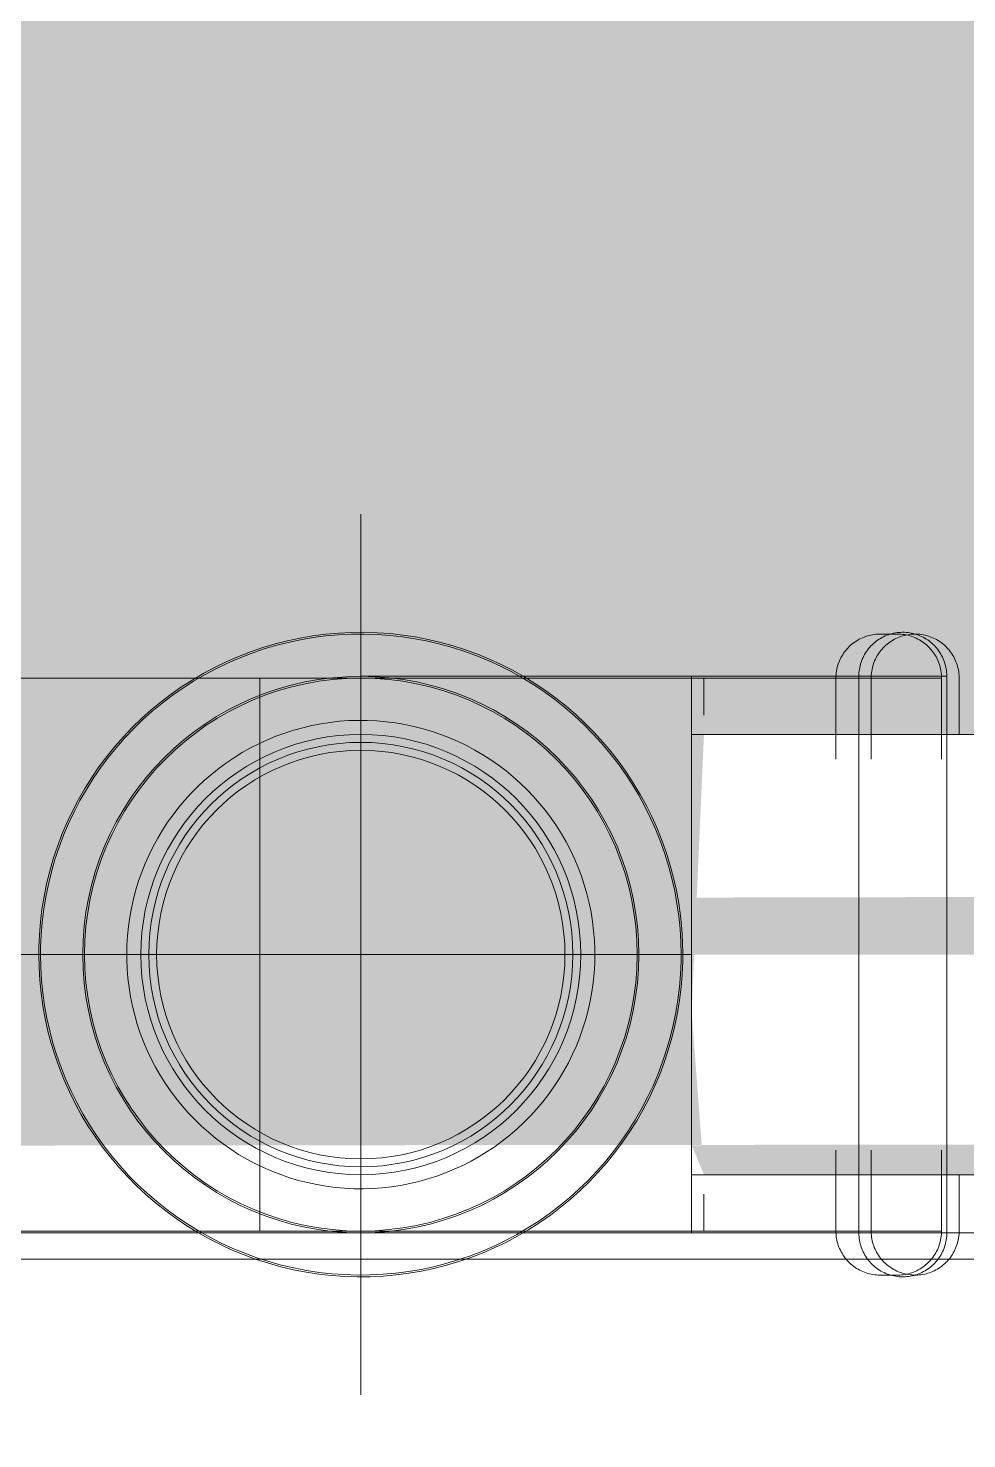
# Model space of a CAD drawing. Header units: metres. Extents: x 147 to 427, y -16 to 162.
# Drawn here: x 323.0556 to 323.1089, y 100.714 to 100.7941 of the extents above; entities that cross this region are included whole.
import ezdxf

# ---------------------------------------------------------------- set-up
doc = ezdxf.new("R2010")
doc.units = ezdxf.units.M
doc.layers.add('1053_ARQ_BASE_MATADOURO_dwg', color=7, linetype='Continuous', lineweight=5, true_color=0x767676)
for name, color, linetype, lineweight in [('A-VISTA01', 7, 'Continuous', 20), ('A-WALL', 7, 'Continuous', 9), ('A_lay', 7, 'Continuous', 5), ('P-PIPE', 7, 'Continuous', 5), ('P-PIPE-CNTR', 7, 'Continuous', 5)]:
    doc.layers.add(name, color=color, linetype=linetype, lineweight=lineweight)

# ---------------------------------------------------------------- blocks, each defined once
blk = doc.blocks.new('AÇO_Cotovelo 90 45 - AÇO_Cotovelo 90 45-V185-TÉRREO 1_20 - Dependente 1')
at = {"layer": 'P-PIPE'}
for p, q in [((154.715823, 100.757284), (154.701323, 100.757284)), ((154.701323, 100.757284), (154.701323, 100.741484)), ((154.701323, 100.741484), (154.701323, 100.757284)), ((154.715823, 100.741484), (154.715823, 100.757284)), ((154.701323, 100.741484), (154.701323, 100.725684)), ((154.701323, 100.725684), (154.701323, 100.741484)), ((154.715823, 100.725684), (154.715823, 100.741484)), ((154.701323, 100.725684), (154.715823, 100.725684))]:
    blk.add_line(p, q, dxfattribs=at)
at = {"layer": 'P-PIPE', "flags": 128}
for points in [[(154.700823, 100.741484), (154.700808, 100.742216), (154.700765, 100.742947), (154.700691, 100.743675), (154.700589, 100.7444), (154.700458, 100.74512), (154.700299, 100.745834), (154.70011, 100.746542), (154.699894, 100.747241), (154.69965, 100.747931), (154.699378, 100.748611), (154.69908, 100.749279), (154.698755, 100.749935), (154.698404, 100.750577), (154.698028, 100.751205), (154.697627, 100.751817), (154.697201, 100.752413), (154.696753, 100.752991), (154.696281, 100.753551), (154.695788, 100.754092), (154.695273, 100.754612), (154.694738, 100.755111), (154.694183, 100.755589), (154.69361, 100.756044), (154.693018, 100.756476), (154.692411, 100.756883), (154.691787, 100.757266), (154.691148, 100.757624), (154.690496, 100.757956), (154.689831, 100.758262), (154.689154, 100.758541), (154.688467, 100.758792), (154.68777, 100.759016), (154.687065, 100.759212), (154.686352, 100.759379), (154.685633, 100.759518), (154.68491, 100.759628), (154.684182, 100.759709), (154.683452, 100.759761), (154.682721, 100.759783), (154.681989, 100.759777), (154.681258, 100.759741), (154.680529, 100.759675), (154.679803, 100.759581), (154.679081, 100.759458), (154.678365, 100.759306), (154.677656, 100.759125), (154.676954, 100.758916), (154.676262, 100.75868), (154.675579, 100.758416), (154.674908, 100.758124), (154.674248, 100.757807), (154.673602, 100.757463), (154.67297, 100.757093), (154.672354, 100.756699), (154.671753, 100.75628), (154.67117, 100.755837), (154.670606, 100.755372), (154.67006, 100.754884), (154.669534, 100.754375), (154.669029, 100.753845), (154.668545, 100.753296), (154.668084, 100.752727), (154.667646, 100.752141), (154.667232, 100.751538), (154.666842, 100.750918), (154.666477, 100.750283), (154.666138, 100.749635), (154.665825, 100.748973), (154.665539, 100.748299), (154.66528, 100.747615), (154.665049, 100.74692), (154.664846, 100.746217), (154.66467, 100.745506), (154.664524, 100.744789), (154.664406, 100.744067), (154.664317, 100.74334), (154.664258, 100.742611), (154.664227, 100.741879), (154.664223, 100.741484)], [(154.710823, 100.757284), (154.710825, 100.757384), (154.710831, 100.757484), (154.710841, 100.757584), (154.710855, 100.757683), (154.710873, 100.757781), (154.710895, 100.757879), (154.71092, 100.757975), (154.71095, 100.758071), (154.710983, 100.758165), (154.71102, 100.758258), (154.711061, 100.758349), (154.711106, 100.758439), (154.711153, 100.758527), (154.711205, 100.758612), (154.71126, 100.758696), (154.711318, 100.758777), (154.711379, 100.758856), (154.711444, 100.758933), (154.711511, 100.759007), (154.711581, 100.759078), (154.711654, 100.759146), (154.71173, 100.759211), (154.711808, 100.759273), (154.711889, 100.759332), (154.711972, 100.759388), (154.712057, 100.75944), (154.712145, 100.759489), (154.712234, 100.759535), (154.712325, 100.759576), (154.712417, 100.759614), (154.712511, 100.759649), (154.712606, 100.759679), (154.712703, 100.759706), (154.7128, 100.759729), (154.712898, 100.759748), (154.712997, 100.759763), (154.713096, 100.759774), (154.713196, 100.759781), (154.713296, 100.759784), (154.713323, 100.759784)], [(154.713323, 100.759784), (154.713423, 100.759782), (154.713523, 100.759776), (154.713622, 100.759766), (154.713721, 100.759752), (154.71382, 100.759734), (154.713917, 100.759713), (154.714014, 100.759687), (154.714109, 100.759657), (154.714204, 100.759624), (154.714297, 100.759587), (154.714388, 100.759546), (154.714477, 100.759502), (154.714565, 100.759454), (154.714651, 100.759402), (154.714735, 100.759348), (154.714816, 100.75929), (154.714895, 100.759228), (154.714971, 100.759164), (154.715045, 100.759096), (154.715116, 100.759026), (154.715185, 100.758953), (154.71525, 100.758877), (154.715312, 100.758799), (154.715371, 100.758718), (154.715427, 100.758635), (154.715479, 100.75855), (154.715528, 100.758463), (154.715573, 100.758374), (154.715615, 100.758283), (154.715653, 100.75819), (154.715687, 100.758096), (154.715718, 100.758001), (154.715745, 100.757905), (154.715768, 100.757807), (154.715787, 100.757709), (154.715802, 100.75761), (154.715813, 100.757511), (154.71582, 100.757411), (154.715823, 100.757311), (154.715823, 100.757284)], [(154.701323, 100.757284), (154.700571, 100.757284), (154.699821, 100.757284), (154.699072, 100.757284), (154.698328, 100.757284), (154.697588, 100.757284), (154.696854, 100.757284), (154.696128, 100.757284), (154.695409, 100.757284), (154.6947, 100.757284), (154.694002, 100.757284), (154.693315, 100.757284), (154.692642, 100.757284), (154.691982, 100.757284), (154.691337, 100.757284), (154.690708, 100.757284), (154.690096, 100.757284), (154.689502, 100.757284), (154.688927, 100.757284), (154.688371, 100.757284), (154.687837, 100.757284), (154.687324, 100.757284), (154.686833, 100.757284), (154.686366, 100.757284), (154.685922, 100.757284), (154.685503, 100.757284), (154.68511, 100.757284), (154.684742, 100.757284), (154.684401, 100.757284), (154.684087, 100.757284), (154.683801, 100.757284), (154.683542, 100.757284), (154.683312, 100.757284), (154.683111, 100.757284), (154.682939, 100.757284), (154.682797, 100.757284), (154.682684, 100.757284), (154.6826, 100.757284), (154.682547, 100.757284)], [(154.710823, 100.757272), (154.710823, 100.757234), (154.710823, 100.757171), (154.710823, 100.757083), (154.710823, 100.756969), (154.710823, 100.756831), (154.710823, 100.756669), (154.710823, 100.756482), (154.710823, 100.756271), (154.710823, 100.756037), (154.710823, 100.755779), (154.710823, 100.755499), (154.710823, 100.755196), (154.710823, 100.754871), (154.710823, 100.754525), (154.710823, 100.754157), (154.710823, 100.75377), (154.710823, 100.753363), (154.710823, 100.752937), (154.710823, 100.752492), (154.710823, 100.75203), (154.710823, 100.751551), (154.710823, 100.751056), (154.710823, 100.750546), (154.710823, 100.750021), (154.710823, 100.749483), (154.710823, 100.748931), (154.710823, 100.748368), (154.710823, 100.747794), (154.710823, 100.74721), (154.710823, 100.746616), (154.710823, 100.746014), (154.710823, 100.745406), (154.710823, 100.74479), (154.710823, 100.74417), (154.710823, 100.743545), (154.710823, 100.742917), (154.710823, 100.742287), (154.710823, 100.741655), (154.710823, 100.741484)], [(154.710823, 100.753662), (154.710823, 100.754055), (154.710823, 100.754428), (154.710823, 100.75478), (154.710823, 100.75511), (154.710823, 100.755419), (154.710823, 100.755706), (154.710823, 100.75597), (154.710823, 100.756211), (154.710823, 100.756428), (154.710823, 100.756621), (154.710823, 100.75679), (154.710823, 100.756935), (154.710823, 100.757054), (154.710823, 100.757149), (154.710823, 100.757219), (154.710823, 100.757264)], [(154.715823, 100.757272), (154.715823, 100.757234), (154.715823, 100.757171), (154.715823, 100.757083), (154.715823, 100.756969), (154.715823, 100.756831), (154.715823, 100.756669), (154.715823, 100.756482), (154.715823, 100.756271), (154.715823, 100.756037), (154.715823, 100.755779), (154.715823, 100.755499), (154.715823, 100.755196), (154.715823, 100.754871), (154.715823, 100.754525), (154.715823, 100.754157), (154.715823, 100.75377)], [(154.715823, 100.741484), (154.715823, 100.742116), (154.715823, 100.742747), (154.715823, 100.743376), (154.715823, 100.744002), (154.715823, 100.744623), (154.715823, 100.74524), (154.715823, 100.745851), (154.715823, 100.746454), (154.715823, 100.74705), (154.715823, 100.747637), (154.715823, 100.748214), (154.715823, 100.74878), (154.715823, 100.749335), (154.715823, 100.749877), (154.715823, 100.750406), (154.715823, 100.75092), (154.715823, 100.751419), (154.715823, 100.751903), (154.715823, 100.752369), (154.715823, 100.752819), (154.715823, 100.75325), (154.715823, 100.753662), (154.715823, 100.754055), (154.715823, 100.754428), (154.715823, 100.75478), (154.715823, 100.75511), (154.715823, 100.755419), (154.715823, 100.755706), (154.715823, 100.75597), (154.715823, 100.756211), (154.715823, 100.756428), (154.715823, 100.756621), (154.715823, 100.75679), (154.715823, 100.756935), (154.715823, 100.757054), (154.715823, 100.757149), (154.715823, 100.757219), (154.715823, 100.757264)], [(154.669223, 100.741484), (154.669234, 100.742016), (154.669266, 100.742547), (154.669319, 100.743077), (154.669393, 100.743603), (154.669488, 100.744127), (154.669604, 100.744646), (154.669741, 100.74516), (154.669898, 100.745668), (154.670076, 100.74617), (154.670273, 100.746664), (154.67049, 100.747149), (154.670726, 100.747626), (154.670981, 100.748093), (154.671255, 100.748549), (154.671546, 100.748994), (154.671855, 100.749427), (154.672181, 100.749847), (154.672524, 100.750254), (154.672883, 100.750647), (154.673257, 100.751025), (154.673646, 100.751388), (154.674049, 100.751735), (154.674466, 100.752066), (154.674895, 100.75238), (154.675337, 100.752676), (154.67579, 100.752954), (154.676254, 100.753214), (154.676728, 100.753456), (154.677212, 100.753678), (154.677704, 100.75388), (154.678203, 100.754063), (154.67871, 100.754226), (154.679222, 100.754368), (154.67974, 100.75449), (154.680262, 100.754591), (154.680788, 100.754671), (154.681317, 100.75473), (154.681848, 100.754767), (154.682379, 100.754784), (154.682911, 100.754779), (154.683443, 100.754752), (154.683973, 100.754705), (154.6845, 100.754637), (154.685024, 100.754547), (154.685545, 100.754437), (154.68606, 100.754305), (154.68657, 100.754154), (154.687074, 100.753982), (154.68757, 100.75379), (154.688058, 100.753578), (154.688537, 100.753347), (154.689007, 100.753097), (154.689466, 100.752828), (154.689914, 100.752542), (154.69035, 100.752237), (154.690774, 100.751916), (154.691184, 100.751577), (154.691581, 100.751223), (154.691963, 100.750853), (154.69233, 100.750468), (154.692682, 100.750069), (154.693017, 100.749656), (154.693335, 100.749229), (154.693636, 100.748791), (154.69392, 100.74834), (154.694185, 100.747879), (154.694431, 100.747408), (154.694658, 100.746927), (154.694866, 100.746437), (154.695055, 100.74594), (154.695223, 100.745435), (154.695371, 100.744924), (154.695498, 100.744407), (154.695604, 100.743886), (154.69569, 100.743361), (154.695754, 100.742833), (154.695798, 100.742303), (154.69582, 100.741771), (154.695823, 100.741484)], [(154.664223, 100.741484), (154.664238, 100.740753), (154.664282, 100.740022), (154.664355, 100.739294), (154.664457, 100.738569), (154.664588, 100.737849), (154.664748, 100.737134), (154.664936, 100.736427), (154.665152, 100.735728), (154.665396, 100.735038), (154.665668, 100.734358), (154.665966, 100.73369), (154.666291, 100.733034), (154.666642, 100.732391), (154.667018, 100.731764), (154.667419, 100.731151), (154.667845, 100.730556), (154.668293, 100.729977), (154.668765, 100.729418), (154.669259, 100.728877), (154.669773, 100.728357), (154.670308, 100.727857), (154.670863, 100.72738), (154.671437, 100.726925), (154.672028, 100.726493), (154.672636, 100.726085), (154.673259, 100.725702), (154.673898, 100.725345), (154.67455, 100.725012), (154.675215, 100.724707), (154.675892, 100.724428), (154.676579, 100.724176), (154.677276, 100.723953), (154.677981, 100.723757), (154.678694, 100.723589), (154.679413, 100.723451), (154.680136, 100.723341), (154.680864, 100.72326), (154.681594, 100.723208), (154.682325, 100.723185), (154.683057, 100.723192), (154.683788, 100.723228), (154.684517, 100.723293), (154.685243, 100.723388), (154.685965, 100.723511), (154.686681, 100.723663), (154.68739, 100.723843), (154.688092, 100.724052), (154.688784, 100.724289), (154.689467, 100.724553), (154.690139, 100.724844), (154.690798, 100.725162), (154.691444, 100.725506), (154.692076, 100.725876), (154.692692, 100.72627), (154.693293, 100.726689), (154.693876, 100.727131), (154.694441, 100.727597), (154.694986, 100.728084), (154.695512, 100.728594), (154.696017, 100.729123), (154.696501, 100.729673), (154.696962, 100.730241), (154.6974, 100.730828), (154.697814, 100.731431), (154.698204, 100.732051), (154.698569, 100.732685), (154.698908, 100.733334), (154.699221, 100.733996), (154.699507, 100.734669), (154.699766, 100.735354), (154.699997, 100.736048), (154.7002, 100.736752), (154.700376, 100.737462), (154.700522, 100.738179), (154.70064, 100.738902), (154.700729, 100.739628), (154.700788, 100.740358), (154.700819, 100.741089), (154.700823, 100.741484)], [(154.695823, 100.741484), (154.695812, 100.740952), (154.69578, 100.740421), (154.695727, 100.739892), (154.695653, 100.739365), (154.695558, 100.738842), (154.695442, 100.738323), (154.695305, 100.737809), (154.695148, 100.737301), (154.69497, 100.736799), (154.694773, 100.736305), (154.694556, 100.735819), (154.69432, 100.735343), (154.694065, 100.734876), (154.693792, 100.73442), (154.6935, 100.733975), (154.693191, 100.733542), (154.692865, 100.733121), (154.692522, 100.732715), (154.692163, 100.732322), (154.691789, 100.731943), (154.6914, 100.731581), (154.690997, 100.731234), (154.69058, 100.730903), (154.690151, 100.730589), (154.689709, 100.730293), (154.689256, 100.730014), (154.688792, 100.729754), (154.688318, 100.729513), (154.687834, 100.729291), (154.687342, 100.729088), (154.686843, 100.728905), (154.686336, 100.728743), (154.685824, 100.7286), (154.685306, 100.728479), (154.684784, 100.728378), (154.684258, 100.728298), (154.683729, 100.728239), (154.683198, 100.728201), (154.682667, 100.728185), (154.682135, 100.72819), (154.681603, 100.728216), (154.681074, 100.728264), (154.680546, 100.728332), (154.680022, 100.728422), (154.679501, 100.728532), (154.678986, 100.728663), (154.678476, 100.728815), (154.677972, 100.728987), (154.677476, 100.729179), (154.676988, 100.729391), (154.676509, 100.729622), (154.67604, 100.729872), (154.67558, 100.73014), (154.675132, 100.730427), (154.674696, 100.730731), (154.674272, 100.731053), (154.673862, 100.731391), (154.673465, 100.731746), (154.673083, 100.732116), (154.672716, 100.732501), (154.672364, 100.7329), (154.672029, 100.733313), (154.671711, 100.733739), (154.67141, 100.734178), (154.671126, 100.734628), (154.670861, 100.735089), (154.670615, 100.735561), (154.670388, 100.736042), (154.67018, 100.736531), (154.669991, 100.737029), (154.669823, 100.737534), (154.669676, 100.738045), (154.669548, 100.738561), (154.669442, 100.739082), (154.669356, 100.739607), (154.669292, 100.740135), (154.669248, 100.740666), (154.669226, 100.741197), (154.669223, 100.741484)], [(154.710823, 100.741484), (154.710823, 100.740852), (154.710823, 100.740222), (154.710823, 100.739593), (154.710823, 100.738967), (154.710823, 100.738345), (154.710823, 100.737729), (154.710823, 100.737118), (154.710823, 100.736514), (154.710823, 100.735918), (154.710823, 100.735332), (154.710823, 100.734754), (154.710823, 100.734188), (154.710823, 100.733634), (154.710823, 100.733092), (154.710823, 100.732563), (154.710823, 100.732049), (154.710823, 100.731549), (154.710823, 100.731066), (154.710823, 100.730599), (154.710823, 100.73015), (154.710823, 100.729719), (154.710823, 100.729307), (154.710823, 100.728914), (154.710823, 100.728541), (154.710823, 100.728189), (154.710823, 100.727858), (154.710823, 100.727549), (154.710823, 100.727263), (154.710823, 100.726999), (154.710823, 100.726758), (154.710823, 100.726541), (154.710823, 100.726348), (154.710823, 100.726179), (154.710823, 100.726034), (154.710823, 100.725914), (154.710823, 100.725819), (154.710823, 100.725749), (154.710823, 100.725705)], [(154.715823, 100.725697), (154.715823, 100.725735), (154.715823, 100.725798), (154.715823, 100.725886), (154.715823, 100.725999), (154.715823, 100.726137), (154.715823, 100.7263), (154.715823, 100.726486), (154.715823, 100.726697), (154.715823, 100.726932), (154.715823, 100.727189), (154.715823, 100.72747), (154.715823, 100.727773), (154.715823, 100.728098), (154.715823, 100.728444), (154.715823, 100.728811), (154.715823, 100.729199), (154.715823, 100.729606), (154.715823, 100.730032), (154.715823, 100.730476), (154.715823, 100.730938), (154.715823, 100.731417), (154.715823, 100.731912), (154.715823, 100.732423), (154.715823, 100.732948), (154.715823, 100.733486), (154.715823, 100.734037), (154.715823, 100.734601), (154.715823, 100.735175), (154.715823, 100.735759), (154.715823, 100.736353), (154.715823, 100.736954), (154.715823, 100.737563), (154.715823, 100.738178), (154.715823, 100.738799), (154.715823, 100.739424), (154.715823, 100.740052), (154.715823, 100.740682), (154.715823, 100.741314), (154.715823, 100.741484)], [(154.710823, 100.725697), (154.710823, 100.725735), (154.710823, 100.725798), (154.710823, 100.725886), (154.710823, 100.725999), (154.710823, 100.726137), (154.710823, 100.7263), (154.710823, 100.726486), (154.710823, 100.726697), (154.710823, 100.726932), (154.710823, 100.727189), (154.710823, 100.72747), (154.710823, 100.727773), (154.710823, 100.728098), (154.710823, 100.728444), (154.710823, 100.728811), (154.710823, 100.729199)], [(154.715823, 100.729307), (154.715823, 100.728914), (154.715823, 100.728541), (154.715823, 100.728189), (154.715823, 100.727858), (154.715823, 100.727549), (154.715823, 100.727263), (154.715823, 100.726999), (154.715823, 100.726758), (154.715823, 100.726541), (154.715823, 100.726348), (154.715823, 100.726179), (154.715823, 100.726034), (154.715823, 100.725914), (154.715823, 100.725819), (154.715823, 100.725749), (154.715823, 100.725705)], [(154.682538, 100.725684), (154.682583, 100.725684), (154.682658, 100.725684), (154.682763, 100.725684), (154.682898, 100.725684), (154.683062, 100.725684), (154.683255, 100.725684), (154.683477, 100.725684), (154.683728, 100.725684), (154.684007, 100.725684), (154.684314, 100.725684), (154.684648, 100.725684), (154.685008, 100.725684), (154.685395, 100.725684), (154.685807, 100.725684), (154.686244, 100.725684), (154.686705, 100.725684), (154.687189, 100.725684), (154.687696, 100.725684), (154.688225, 100.725684), (154.688775, 100.725684), (154.689345, 100.725684), (154.689934, 100.725684), (154.690541, 100.725684), (154.691165, 100.725684), (154.691806, 100.725684), (154.692462, 100.725684), (154.693132, 100.725684), (154.693815, 100.725684), (154.694511, 100.725684), (154.695217, 100.725684), (154.695933, 100.725684), (154.696657, 100.725684), (154.697389, 100.725684), (154.698128, 100.725684), (154.698871, 100.725684), (154.699618, 100.725684), (154.700368, 100.725684), (154.70112, 100.725684), (154.701323, 100.725684)], [(154.713323, 100.723184), (154.713223, 100.723186), (154.713123, 100.723192), (154.713024, 100.723202), (154.712925, 100.723216), (154.712826, 100.723234), (154.712729, 100.723256), (154.712632, 100.723282), (154.712537, 100.723311), (154.712442, 100.723345), (154.712349, 100.723382), (154.712258, 100.723422), (154.712169, 100.723467), (154.712081, 100.723515), (154.711995, 100.723566), (154.711911, 100.723621), (154.71183, 100.723679), (154.711751, 100.72374), (154.711675, 100.723805), (154.711601, 100.723872), (154.71153, 100.723943), (154.711461, 100.724016), (154.711396, 100.724091), (154.711334, 100.72417), (154.711275, 100.724251), (154.711219, 100.724334), (154.711167, 100.724419), (154.711118, 100.724506), (154.711073, 100.724595), (154.711031, 100.724686), (154.710993, 100.724778), (154.710959, 100.724872), (154.710928, 100.724968), (154.710901, 100.725064), (154.710878, 100.725161), (154.710859, 100.725259), (154.710844, 100.725358), (154.710833, 100.725458), (154.710826, 100.725557), (154.710823, 100.725657), (154.710823, 100.725684)], [(154.715823, 100.725684), (154.715821, 100.725584), (154.715815, 100.725485), (154.715805, 100.725385), (154.715791, 100.725286), (154.715773, 100.725188), (154.715751, 100.72509), (154.715726, 100.724993), (154.715696, 100.724898), (154.715663, 100.724804), (154.715626, 100.724711), (154.715585, 100.724619), (154.715541, 100.72453), (154.715493, 100.724442), (154.715441, 100.724356), (154.715386, 100.724273), (154.715328, 100.724191), (154.715267, 100.724112), (154.715203, 100.724036), (154.715135, 100.723962), (154.715065, 100.723891), (154.714992, 100.723823), (154.714916, 100.723757), (154.714838, 100.723695), (154.714757, 100.723636), (154.714674, 100.723581), (154.714589, 100.723528), (154.714501, 100.723479), (154.714412, 100.723434), (154.714321, 100.723392), (154.714229, 100.723354), (154.714135, 100.72332), (154.71404, 100.723289), (154.713943, 100.723263), (154.713846, 100.72324), (154.713748, 100.723221), (154.713649, 100.723206), (154.71355, 100.723195), (154.71345, 100.723188), (154.71335, 100.723184), (154.713323, 100.723184)]]:
    blk.add_lwpolyline(points, dxfattribs=at)
at = {"layer": 'P-PIPE'}
for radius, start, end in [(0.0158, 0, 180), (0.0158, 0, 180), (0.0158, 0, 180), (0.01205, 0, 180), (0.01205, 0, 180), (0.0158, 180, 0), (0.0158, 180, 0), (0.0158, 180, 0), (0.01205, 180, 0), (0.01205, 180, 0)]:
    blk.add_arc((154.682523, 100.741484), radius, start, end, dxfattribs=at)
blk = doc.blocks.new('1053_ARQ_BASE_MATADOURO_dwg_arq geral tgov-4039641-TÉRREO 1_20 - Dependente 1')
at = {"layer": 'A_lay', "true_color": 0xaaaaaa}
h = blk.add_hatch(dxfattribs=at)
h.set_pattern_fill('FP_7', color=253, style=0, pattern_type=2)
h.set_pattern_definition([(0, (0, 0), (0, 0.16), []), (90, (0, 0), (-0.08, 0.16), [0.16, -0.16])])
h.paths.add_polyline_path([(19.898467, 17.038188), (29.345905, 17.038188), (29.345905, 17.53815), (19.672728, 17.535377), (19.672728, 17.038188)])
at = {"layer": 'A-VISTA01', "color": 253, "true_color": 0xaaaaaa, "flags": 128}
blk.add_lwpolyline([(19.372728, 17.68815), (29.345905, 17.68815), (29.345905, 17.53815), (19.372728, 17.53815)], dxfattribs=at)
blk = doc.blocks.new('1053_ARQ_BASE_MATADOURO_dwg-3625622-TÉRREO 1_20 - Dependente 1')
blk.add_blockref('1053_ARQ_BASE_MATADOURO_dwg_arq geral tgov-4039641-TÉRREO 1_20 - Dependente 1', (130.209795, 83.186034))

msp = doc.modelspace()

# ---------------------------------------------------------------- hatches: boundary and pattern name
at = {"layer": 'A-WALL', "true_color": 0xffd4aa, "transparency": 33554483}
h = msp.add_hatch(color=41, dxfattribs=at)
h.paths.add_polyline_path([(317.848625, 100.725684), (327.880872, 100.735234), (327.881106, 100.747729), (327.894719, 100.74472), (327.894933, 100.725684), (327.931363, 100.735234), (327.931363, 100.874184), (317.831357, 100.874184), (317.848452, 100.725684)])
h.paths.add_polyline_path([(318.452278, 100.728984), (318.452278, 100.753984), (320.441478, 100.74472), (320.441478, 100.728984), (318.500217, 100.728984)])
h.paths.add_polyline_path([(323.093978, 100.728984), (323.093278, 100.738249), (323.093978, 100.753984), (327.871405, 100.74472), (327.871405, 100.728984), (323.107478, 100.728984)])
h.paths.add_polyline_path([(321.054747, 100.728984), (320.507478, 100.738249), (320.507478, 100.753984), (323.054978, 100.74472), (323.054978, 100.728984), (321.693379, 100.728984)])
at = {"layer": 'P-PIPE', "true_color": 0xc0c0c0}
for points in [[(327.871405, 100.741484), (327.871405, 100.753984), (323.093278, 100.74472), (323.093278, 100.741484), (327.44107, 100.741484)], [(325.641478, 100.728984), (327.871405, 100.738249), (327.871405, 100.741484), (323.093278, 100.730659), (323.093978, 100.728984), (325.525173, 100.728984)]]:
    msp.add_hatch(color=9, dxfattribs=at).paths.add_polyline_path(points)

# ---------------------------------------------------------------- linework, layer by layer
at = {"layer": 'A-WALL', "color": 253, "true_color": 0xaaaaaa}
for p, q in [((317.848452, 100.725684), (327.931363, 100.725684)), ((317.848625, 100.724184), (327.931363, 100.724184))]:
    msp.add_line(p, q, dxfattribs=at)
at = {"layer": 'P-PIPE'}
for p, q in [((323.104978, 100.759684), (323.103978, 100.759684)), ((323.107478, 100.757184), (323.041478, 100.757184)), ((323.074478, 100.757184), (323.054978, 100.757184)), ((323.103478, 100.757184), (323.068736, 100.757184)), ((323.068736, 100.757184), (323.068736, 100.741484)), ((323.093978, 100.757184), (323.074478, 100.757184)), ((323.093978, 100.755081), (323.093978, 100.757184)), ((323.101478, 100.752586), (323.101478, 100.757184)), ((323.103478, 100.757184), (323.103478, 100.752586)), ((323.107478, 100.755081), (323.107478, 100.757184)), ((323.107478, 100.752586), (323.107478, 100.757184)), ((327.871405, 100.753984), (323.093278, 100.753984)), ((323.093278, 100.753984), (323.093278, 100.728984)), ((323.068736, 100.741484), (323.068736, 100.753084)), ((323.068736, 100.729884), (323.068736, 100.741484)), ((323.068736, 100.741484), (323.068736, 100.725784)), ((323.101478, 100.725784), (323.101478, 100.730383)), ((323.103478, 100.730383), (323.103478, 100.725784)), ((323.107478, 100.725784), (323.107478, 100.730383)), ((323.093278, 100.728984), (327.871405, 100.728984)), ((323.093978, 100.725784), (323.093978, 100.727888)), ((323.107478, 100.725784), (323.107478, 100.727888)), ((323.041478, 100.725784), (323.107478, 100.725784)), ((323.054978, 100.725784), (323.074478, 100.725784)), ((323.068736, 100.725784), (323.103478, 100.725784)), ((323.074478, 100.725784), (323.093978, 100.725784)), ((323.103978, 100.723284), (323.104978, 100.723284))]:
    msp.add_line(p, q, dxfattribs=at)
at = {"layer": 'P-PIPE', "flags": 128}
for points in [[(323.092678, 100.741484), (323.092663, 100.742212), (323.092619, 100.742939), (323.092547, 100.743663), (323.092445, 100.744384), (323.092315, 100.7451), (323.092156, 100.745811), (323.091969, 100.746514), (323.091754, 100.747209), (323.091511, 100.747896), (323.091241, 100.748572), (323.090944, 100.749236), (323.090621, 100.749889), (323.090272, 100.750528), (323.089898, 100.751152), (323.089499, 100.751761), (323.089076, 100.752353), (323.088629, 100.752928), (323.088161, 100.753485), (323.08767, 100.754023), (323.087158, 100.75454), (323.086625, 100.755037), (323.086074, 100.755512), (323.085504, 100.755964), (323.084916, 100.756394), (323.084311, 100.756799), (323.083691, 100.75718), (323.083056, 100.757536), (323.082407, 100.757866), (323.081746, 100.75817), (323.081073, 100.758447), (323.080389, 100.758698), (323.079696, 100.75892), (323.078994, 100.759115), (323.078286, 100.759281), (323.077571, 100.75942), (323.076851, 100.759529), (323.076128, 100.759609), (323.075402, 100.759661), (323.074674, 100.759683), (323.073946, 100.759677), (323.073219, 100.759641), (323.072494, 100.759576), (323.071772, 100.759482), (323.071055, 100.75936), (323.070343, 100.759208), (323.069637, 100.759029), (323.068939, 100.758821), (323.068251, 100.758586), (323.067572, 100.758323), (323.066904, 100.758034), (323.066248, 100.757717), (323.065605, 100.757375), (323.064977, 100.757008), (323.064364, 100.756616), (323.063767, 100.756199), (323.063187, 100.755759), (323.062625, 100.755296), (323.062082, 100.754811), (323.061559, 100.754305), (323.061057, 100.753778), (323.060576, 100.753231), (323.060118, 100.752666), (323.059682, 100.752083), (323.05927, 100.751483), (323.058882, 100.750866), (323.05852, 100.750235), (323.058182, 100.74959), (323.057871, 100.748932), (323.057587, 100.748262), (323.057329, 100.747581), (323.057099, 100.74689), (323.056897, 100.746191), (323.056723, 100.745484), (323.056577, 100.744771), (323.05646, 100.744053), (323.056371, 100.74333), (323.056312, 100.742605), (323.056282, 100.741877), (323.056278, 100.741484)], [(323.092678, 100.741484), (323.092663, 100.742212), (323.092619, 100.742939), (323.092547, 100.743663), (323.092445, 100.744384), (323.092315, 100.7451), (323.092156, 100.745811), (323.091969, 100.746514), (323.091754, 100.747209), (323.091511, 100.747896), (323.091241, 100.748572), (323.090944, 100.749236), (323.090621, 100.749889), (323.090272, 100.750528), (323.089898, 100.751152), (323.089499, 100.751761), (323.089076, 100.752353), (323.088629, 100.752928), (323.088161, 100.753485), (323.08767, 100.754023), (323.087158, 100.75454), (323.086625, 100.755037), (323.086074, 100.755512), (323.085504, 100.755964), (323.084916, 100.756394), (323.084311, 100.756799), (323.083691, 100.75718), (323.083056, 100.757536), (323.082407, 100.757866), (323.081746, 100.75817), (323.081073, 100.758447), (323.080389, 100.758698), (323.079696, 100.75892), (323.078994, 100.759115), (323.078286, 100.759281), (323.077571, 100.75942), (323.076851, 100.759529), (323.076128, 100.759609), (323.075402, 100.759661), (323.074674, 100.759683), (323.073946, 100.759677), (323.073219, 100.759641), (323.072494, 100.759576), (323.071772, 100.759482), (323.071055, 100.75936), (323.070343, 100.759208), (323.069637, 100.759029), (323.068939, 100.758821), (323.068251, 100.758586), (323.067572, 100.758323), (323.066904, 100.758034), (323.066248, 100.757717), (323.065605, 100.757375), (323.064977, 100.757008), (323.064364, 100.756616), (323.063767, 100.756199), (323.063187, 100.755759), (323.062625, 100.755296), (323.062082, 100.754811), (323.061559, 100.754305), (323.061057, 100.753778), (323.060576, 100.753231), (323.060118, 100.752666), (323.059682, 100.752083), (323.05927, 100.751483), (323.058882, 100.750866), (323.05852, 100.750235), (323.058182, 100.74959), (323.057871, 100.748932), (323.057587, 100.748262), (323.057329, 100.747581), (323.057099, 100.74689), (323.056897, 100.746191), (323.056723, 100.745484), (323.056577, 100.744771), (323.05646, 100.744053), (323.056371, 100.74333), (323.056312, 100.742605), (323.056282, 100.741877), (323.056278, 100.741484)], [(323.092678, 100.741484), (323.092663, 100.742212), (323.092619, 100.742939), (323.092547, 100.743663), (323.092445, 100.744384), (323.092315, 100.7451), (323.092156, 100.745811), (323.091969, 100.746514), (323.091754, 100.747209), (323.091511, 100.747896), (323.091241, 100.748572), (323.090944, 100.749236), (323.090621, 100.749889), (323.090272, 100.750528), (323.089898, 100.751152), (323.089499, 100.751761), (323.089076, 100.752353), (323.088629, 100.752928), (323.088161, 100.753485), (323.08767, 100.754023), (323.087158, 100.75454), (323.086625, 100.755037), (323.086074, 100.755512), (323.085504, 100.755964), (323.084916, 100.756394), (323.084311, 100.756799), (323.083691, 100.75718), (323.083056, 100.757536), (323.082407, 100.757866), (323.081746, 100.75817), (323.081073, 100.758447), (323.080389, 100.758698), (323.079696, 100.75892), (323.078994, 100.759115), (323.078286, 100.759281), (323.077571, 100.75942), (323.076851, 100.759529), (323.076128, 100.759609), (323.075402, 100.759661), (323.074674, 100.759683), (323.073946, 100.759677), (323.073219, 100.759641), (323.072494, 100.759576), (323.071772, 100.759482), (323.071055, 100.75936), (323.070343, 100.759208), (323.069637, 100.759029), (323.068939, 100.758821), (323.068251, 100.758586), (323.067572, 100.758323), (323.066904, 100.758034), (323.066248, 100.757717), (323.065605, 100.757375), (323.064977, 100.757008), (323.064364, 100.756616), (323.063767, 100.756199), (323.063187, 100.755759), (323.062625, 100.755296), (323.062082, 100.754811), (323.061559, 100.754305), (323.061057, 100.753778), (323.060576, 100.753231), (323.060118, 100.752666), (323.059682, 100.752083), (323.05927, 100.751483), (323.058882, 100.750866), (323.05852, 100.750235), (323.058182, 100.74959), (323.057871, 100.748932), (323.057587, 100.748262), (323.057329, 100.747581), (323.057099, 100.74689), (323.056897, 100.746191), (323.056723, 100.745484), (323.056577, 100.744771), (323.05646, 100.744053), (323.056371, 100.74333), (323.056312, 100.742605), (323.056282, 100.741877), (323.056278, 100.741484)], [(323.101478, 100.757184), (323.10148, 100.757284), (323.101486, 100.757384), (323.101496, 100.757484), (323.10151, 100.757583), (323.101527, 100.757681), (323.101549, 100.757779), (323.101575, 100.757875), (323.101605, 100.757971), (323.101638, 100.758065), (323.101675, 100.758158), (323.101716, 100.758249), (323.10176, 100.758339), (323.101808, 100.758427), (323.10186, 100.758512), (323.101914, 100.758596), (323.101972, 100.758677), (323.102034, 100.758756), (323.102098, 100.758833), (323.102166, 100.758907), (323.102236, 100.758978), (323.102309, 100.759046), (323.102385, 100.759111), (323.102463, 100.759173), (323.102544, 100.759232), (323.102627, 100.759288), (323.102712, 100.75934), (323.102799, 100.759389), (323.102888, 100.759435), (323.102979, 100.759476), (323.103072, 100.759514), (323.103166, 100.759549), (323.103261, 100.759579), (323.103357, 100.759606), (323.103455, 100.759629), (323.103553, 100.759648), (323.103652, 100.759663), (323.103751, 100.759674), (323.103851, 100.759681), (323.103951, 100.759684), (323.103978, 100.759684)], [(323.103478, 100.757184), (323.10348, 100.757284), (323.103486, 100.757384), (323.103496, 100.757484), (323.10351, 100.757583), (323.103527, 100.757681), (323.103549, 100.757779), (323.103575, 100.757875), (323.103605, 100.757971), (323.103638, 100.758065), (323.103675, 100.758158), (323.103716, 100.758249), (323.10376, 100.758339), (323.103808, 100.758427), (323.10386, 100.758512), (323.103914, 100.758596), (323.103972, 100.758677), (323.104034, 100.758756), (323.104098, 100.758833), (323.104166, 100.758907), (323.104236, 100.758978), (323.104309, 100.759046), (323.104385, 100.759111), (323.104463, 100.759173), (323.104544, 100.759232), (323.104627, 100.759288), (323.104712, 100.75934), (323.104799, 100.759389), (323.104888, 100.759435), (323.104979, 100.759476), (323.105072, 100.759514), (323.105166, 100.759549), (323.105261, 100.759579), (323.105357, 100.759606), (323.105455, 100.759629), (323.105553, 100.759648), (323.105652, 100.759663), (323.105751, 100.759674), (323.105851, 100.759681), (323.105951, 100.759684), (323.106051, 100.759683), (323.106151, 100.759678), (323.10625, 100.759669), (323.106349, 100.759657), (323.106448, 100.75964), (323.106546, 100.759619), (323.106643, 100.759594), (323.106738, 100.759566), (323.106833, 100.759533), (323.106926, 100.759497), (323.107018, 100.759458), (323.107108, 100.759414), (323.107196, 100.759367), (323.107283, 100.759317), (323.107367, 100.759263), (323.107449, 100.759206), (323.107529, 100.759145), (323.107606, 100.759082), (323.10768, 100.759015), (323.107752, 100.758945), (323.107821, 100.758873), (323.107887, 100.758798), (323.10795, 100.75872), (323.10801, 100.75864), (323.108067, 100.758558), (323.10812, 100.758473), (323.10817, 100.758386), (323.108216, 100.758298), (323.108259, 100.758207), (323.108298, 100.758115), (323.108333, 100.758022), (323.108365, 100.757927), (323.108393, 100.757831), (323.108417, 100.757734), (323.108437, 100.757636), (323.108453, 100.757537), (323.108465, 100.757438), (323.108473, 100.757338), (323.108477, 100.757238), (323.108478, 100.757184)], [(323.104978, 100.759684), (323.105078, 100.759682), (323.105177, 100.759676), (323.105277, 100.759666), (323.105376, 100.759652), (323.105474, 100.759634), (323.105572, 100.759613), (323.105669, 100.759587), (323.105764, 100.759557), (323.105858, 100.759524), (323.105951, 100.759487), (323.106042, 100.759446), (323.106132, 100.759402), (323.10622, 100.759354), (323.106306, 100.759302), (323.106389, 100.759248), (323.106471, 100.75919), (323.10655, 100.759128), (323.106626, 100.759064), (323.1067, 100.758996), (323.106771, 100.758926), (323.106839, 100.758853), (323.106904, 100.758777), (323.106967, 100.758699), (323.107026, 100.758618), (323.107081, 100.758535), (323.107134, 100.75845), (323.107183, 100.758363), (323.107228, 100.758274), (323.10727, 100.758183), (323.107308, 100.75809), (323.107342, 100.757996), (323.107373, 100.757901), (323.107399, 100.757805), (323.107422, 100.757707), (323.107441, 100.757609), (323.107456, 100.75751), (323.107467, 100.757411), (323.107474, 100.757311), (323.107478, 100.757211), (323.107478, 100.757184)], [(323.101478, 100.757172), (323.101478, 100.757134), (323.101478, 100.757071), (323.101478, 100.756984), (323.101478, 100.756871), (323.101478, 100.756734), (323.101478, 100.756573), (323.101478, 100.756387), (323.101478, 100.756178), (323.101478, 100.755945), (323.101478, 100.755689), (323.101478, 100.75541), (323.101478, 100.755109), (323.101478, 100.754786), (323.101478, 100.754442), (323.101478, 100.754077)], [(323.101478, 100.753975), (323.101478, 100.754346), (323.101478, 100.754695), (323.101478, 100.755024), (323.101478, 100.755331), (323.101478, 100.755616), (323.101478, 100.755878), (323.101478, 100.756117), (323.101478, 100.756333), (323.101478, 100.756525), (323.101478, 100.756693), (323.101478, 100.756837), (323.101478, 100.756956), (323.101478, 100.75705), (323.101478, 100.75712), (323.101478, 100.757164)], [(323.103478, 100.757172), (323.103478, 100.757134), (323.103478, 100.757071), (323.103478, 100.756984), (323.103478, 100.756871), (323.103478, 100.756734), (323.103478, 100.756573), (323.103478, 100.756387), (323.103478, 100.756178), (323.103478, 100.755945), (323.103478, 100.755689), (323.103478, 100.75541), (323.103478, 100.755109), (323.103478, 100.754786), (323.103478, 100.754442), (323.103478, 100.754077)], [(323.103478, 100.753975), (323.103478, 100.754346), (323.103478, 100.754695), (323.103478, 100.755024), (323.103478, 100.755331), (323.103478, 100.755616), (323.103478, 100.755878), (323.103478, 100.756117), (323.103478, 100.756333), (323.103478, 100.756525), (323.103478, 100.756693), (323.103478, 100.756837), (323.103478, 100.756956), (323.103478, 100.75705), (323.103478, 100.75712), (323.103478, 100.757164)], [(323.107478, 100.757172), (323.107478, 100.757134), (323.107478, 100.757071), (323.107478, 100.756984), (323.107478, 100.756871), (323.107478, 100.756734), (323.107478, 100.756573), (323.107478, 100.756387), (323.107478, 100.756178), (323.107478, 100.755945), (323.107478, 100.755689), (323.107478, 100.75541), (323.107478, 100.755109), (323.107478, 100.754786), (323.107478, 100.754442), (323.107478, 100.754077)], [(323.107478, 100.753975), (323.107478, 100.754346), (323.107478, 100.754695), (323.107478, 100.755024), (323.107478, 100.755331), (323.107478, 100.755616), (323.107478, 100.755878), (323.107478, 100.756117), (323.107478, 100.756333), (323.107478, 100.756525), (323.107478, 100.756693), (323.107478, 100.756837), (323.107478, 100.756956), (323.107478, 100.75705), (323.107478, 100.75712), (323.107478, 100.757164)], [(323.108478, 100.757172), (323.108478, 100.757134), (323.108478, 100.757071), (323.108478, 100.756984), (323.108478, 100.756871), (323.108478, 100.756734), (323.108478, 100.756573), (323.108478, 100.756387), (323.108478, 100.756178), (323.108478, 100.755945), (323.108478, 100.755689), (323.108478, 100.75541), (323.108478, 100.755109), (323.108478, 100.754786), (323.108478, 100.754442), (323.108478, 100.754077)], [(323.108478, 100.753975), (323.108478, 100.754346), (323.108478, 100.754695), (323.108478, 100.755024), (323.108478, 100.755331), (323.108478, 100.755616), (323.108478, 100.755878), (323.108478, 100.756117), (323.108478, 100.756333), (323.108478, 100.756525), (323.108478, 100.756693), (323.108478, 100.756837), (323.108478, 100.756956), (323.108478, 100.75705), (323.108478, 100.75712), (323.108478, 100.757164)], [(323.056278, 100.741484), (323.056292, 100.740757), (323.056336, 100.74003), (323.056409, 100.739306), (323.05651, 100.738585), (323.05664, 100.737869), (323.056799, 100.737158), (323.056986, 100.736455), (323.057202, 100.735759), (323.057444, 100.735073), (323.057714, 100.734397), (323.058011, 100.733732), (323.058334, 100.73308), (323.058683, 100.732441), (323.059058, 100.731817), (323.059457, 100.731208), (323.05988, 100.730615), (323.060326, 100.73004), (323.060795, 100.729484), (323.061286, 100.728946), (323.061798, 100.728428), (323.06233, 100.727932), (323.062881, 100.727457), (323.063452, 100.727004), (323.06404, 100.726575), (323.064644, 100.72617), (323.065264, 100.725789), (323.065899, 100.725433), (323.066548, 100.725103), (323.06721, 100.724799), (323.067883, 100.724521), (323.068566, 100.724271), (323.069259, 100.724048), (323.069961, 100.723854), (323.07067, 100.723687), (323.071384, 100.723549), (323.072104, 100.72344), (323.072827, 100.723359), (323.073554, 100.723308), (323.074281, 100.723285), (323.075009, 100.723292), (323.075736, 100.723328), (323.076461, 100.723393), (323.077183, 100.723487), (323.077901, 100.723609), (323.078613, 100.72376), (323.079318, 100.72394), (323.080016, 100.724147), (323.080705, 100.724383), (323.081384, 100.724645), (323.082052, 100.724935), (323.082707, 100.725251), (323.08335, 100.725593), (323.083978, 100.725961), (323.084591, 100.726353), (323.085188, 100.72677), (323.085768, 100.72721), (323.08633, 100.727673), (323.086873, 100.728158), (323.087396, 100.728664), (323.087898, 100.729191), (323.088379, 100.729737), (323.088838, 100.730303), (323.089273, 100.730886), (323.089685, 100.731486), (323.090073, 100.732102), (323.090436, 100.732733), (323.090773, 100.733379), (323.091084, 100.734037), (323.091369, 100.734707), (323.091626, 100.735388), (323.091856, 100.736078), (323.092058, 100.736777), (323.092233, 100.737484), (323.092378, 100.738197), (323.092496, 100.738916), (323.092584, 100.739639), (323.092643, 100.740364), (323.092673, 100.741091), (323.092678, 100.741484)], [(323.056278, 100.741484), (323.056292, 100.740757), (323.056336, 100.74003), (323.056409, 100.739306), (323.05651, 100.738585), (323.05664, 100.737869), (323.056799, 100.737158), (323.056986, 100.736455), (323.057202, 100.735759), (323.057444, 100.735073), (323.057714, 100.734397), (323.058011, 100.733732), (323.058334, 100.73308), (323.058683, 100.732441), (323.059058, 100.731817), (323.059457, 100.731208), (323.05988, 100.730615), (323.060326, 100.73004), (323.060795, 100.729484), (323.061286, 100.728946), (323.061798, 100.728428), (323.06233, 100.727932), (323.062881, 100.727457), (323.063452, 100.727004), (323.06404, 100.726575), (323.064644, 100.72617), (323.065264, 100.725789), (323.065899, 100.725433), (323.066548, 100.725103), (323.06721, 100.724799), (323.067883, 100.724521), (323.068566, 100.724271), (323.069259, 100.724048), (323.069961, 100.723854), (323.07067, 100.723687), (323.071384, 100.723549), (323.072104, 100.72344), (323.072827, 100.723359), (323.073554, 100.723308), (323.074281, 100.723285), (323.075009, 100.723292), (323.075736, 100.723328), (323.076461, 100.723393), (323.077183, 100.723487), (323.077901, 100.723609), (323.078613, 100.72376), (323.079318, 100.72394), (323.080016, 100.724147), (323.080705, 100.724383), (323.081384, 100.724645), (323.082052, 100.724935), (323.082707, 100.725251), (323.08335, 100.725593), (323.083978, 100.725961), (323.084591, 100.726353), (323.085188, 100.72677), (323.085768, 100.72721), (323.08633, 100.727673), (323.086873, 100.728158), (323.087396, 100.728664), (323.087898, 100.729191), (323.088379, 100.729737), (323.088838, 100.730303), (323.089273, 100.730886), (323.089685, 100.731486), (323.090073, 100.732102), (323.090436, 100.732733), (323.090773, 100.733379), (323.091084, 100.734037), (323.091369, 100.734707), (323.091626, 100.735388), (323.091856, 100.736078), (323.092058, 100.736777), (323.092233, 100.737484), (323.092378, 100.738197), (323.092496, 100.738916), (323.092584, 100.739639), (323.092643, 100.740364), (323.092673, 100.741091), (323.092678, 100.741484)], [(323.056278, 100.741484), (323.056292, 100.740757), (323.056336, 100.74003), (323.056409, 100.739306), (323.05651, 100.738585), (323.05664, 100.737869), (323.056799, 100.737158), (323.056986, 100.736455), (323.057202, 100.735759), (323.057444, 100.735073), (323.057714, 100.734397), (323.058011, 100.733732), (323.058334, 100.73308), (323.058683, 100.732441), (323.059058, 100.731817), (323.059457, 100.731208), (323.05988, 100.730615), (323.060326, 100.73004), (323.060795, 100.729484), (323.061286, 100.728946), (323.061798, 100.728428), (323.06233, 100.727932), (323.062881, 100.727457), (323.063452, 100.727004), (323.06404, 100.726575), (323.064644, 100.72617), (323.065264, 100.725789), (323.065899, 100.725433), (323.066548, 100.725103), (323.06721, 100.724799), (323.067883, 100.724521), (323.068566, 100.724271), (323.069259, 100.724048), (323.069961, 100.723854), (323.07067, 100.723687), (323.071384, 100.723549), (323.072104, 100.72344), (323.072827, 100.723359), (323.073554, 100.723308), (323.074281, 100.723285), (323.075009, 100.723292), (323.075736, 100.723328), (323.076461, 100.723393), (323.077183, 100.723487), (323.077901, 100.723609), (323.078613, 100.72376), (323.079318, 100.72394), (323.080016, 100.724147), (323.080705, 100.724383), (323.081384, 100.724645), (323.082052, 100.724935), (323.082707, 100.725251), (323.08335, 100.725593), (323.083978, 100.725961), (323.084591, 100.726353), (323.085188, 100.72677), (323.085768, 100.72721), (323.08633, 100.727673), (323.086873, 100.728158), (323.087396, 100.728664), (323.087898, 100.729191), (323.088379, 100.729737), (323.088838, 100.730303), (323.089273, 100.730886), (323.089685, 100.731486), (323.090073, 100.732102), (323.090436, 100.732733), (323.090773, 100.733379), (323.091084, 100.734037), (323.091369, 100.734707), (323.091626, 100.735388), (323.091856, 100.736078), (323.092058, 100.736777), (323.092233, 100.737484), (323.092378, 100.738197), (323.092496, 100.738916), (323.092584, 100.739639), (323.092643, 100.740364), (323.092673, 100.741091), (323.092678, 100.741484)], [(323.101478, 100.728993), (323.101478, 100.728623), (323.101478, 100.728273), (323.101478, 100.727945), (323.101478, 100.727638), (323.101478, 100.727353), (323.101478, 100.727091), (323.101478, 100.726851), (323.101478, 100.726636), (323.101478, 100.726443), (323.101478, 100.726276), (323.101478, 100.726132), (323.101478, 100.726013), (323.101478, 100.725918), (323.101478, 100.725849), (323.101478, 100.725805)], [(323.101478, 100.725797), (323.101478, 100.725835), (323.101478, 100.725897), (323.101478, 100.725985), (323.101478, 100.726097), (323.101478, 100.726234), (323.101478, 100.726396), (323.101478, 100.726581), (323.101478, 100.726791), (323.101478, 100.727024), (323.101478, 100.72728), (323.101478, 100.727559), (323.101478, 100.72786), (323.101478, 100.728182), (323.101478, 100.728527), (323.101478, 100.728891)], [(323.103478, 100.728993), (323.103478, 100.728623), (323.103478, 100.728273), (323.103478, 100.727945), (323.103478, 100.727638), (323.103478, 100.727353), (323.103478, 100.727091), (323.103478, 100.726851), (323.103478, 100.726636), (323.103478, 100.726443), (323.103478, 100.726276), (323.103478, 100.726132), (323.103478, 100.726013), (323.103478, 100.725918), (323.103478, 100.725849), (323.103478, 100.725805)], [(323.103478, 100.725797), (323.103478, 100.725835), (323.103478, 100.725897), (323.103478, 100.725985), (323.103478, 100.726097), (323.103478, 100.726234), (323.103478, 100.726396), (323.103478, 100.726581), (323.103478, 100.726791), (323.103478, 100.727024), (323.103478, 100.72728), (323.103478, 100.727559), (323.103478, 100.72786), (323.103478, 100.728182), (323.103478, 100.728527), (323.103478, 100.728891)], [(323.107478, 100.728993), (323.107478, 100.728623), (323.107478, 100.728273), (323.107478, 100.727945), (323.107478, 100.727638), (323.107478, 100.727353), (323.107478, 100.727091), (323.107478, 100.726851), (323.107478, 100.726636), (323.107478, 100.726443), (323.107478, 100.726276), (323.107478, 100.726132), (323.107478, 100.726013), (323.107478, 100.725918), (323.107478, 100.725849), (323.107478, 100.725805)], [(323.107478, 100.725797), (323.107478, 100.725835), (323.107478, 100.725897), (323.107478, 100.725985), (323.107478, 100.726097), (323.107478, 100.726234), (323.107478, 100.726396), (323.107478, 100.726581), (323.107478, 100.726791), (323.107478, 100.727024), (323.107478, 100.72728), (323.107478, 100.727559), (323.107478, 100.72786), (323.107478, 100.728182), (323.107478, 100.728527), (323.107478, 100.728891)], [(323.108478, 100.728993), (323.108478, 100.728623), (323.108478, 100.728273), (323.108478, 100.727945), (323.108478, 100.727638), (323.108478, 100.727353), (323.108478, 100.727091), (323.108478, 100.726851), (323.108478, 100.726636), (323.108478, 100.726443), (323.108478, 100.726276), (323.108478, 100.726132), (323.108478, 100.726013), (323.108478, 100.725918), (323.108478, 100.725849), (323.108478, 100.725805)], [(323.108478, 100.725797), (323.108478, 100.725835), (323.108478, 100.725897), (323.108478, 100.725985), (323.108478, 100.726097), (323.108478, 100.726234), (323.108478, 100.726396), (323.108478, 100.726581), (323.108478, 100.726791), (323.108478, 100.727024), (323.108478, 100.72728), (323.108478, 100.727559), (323.108478, 100.72786), (323.108478, 100.728182), (323.108478, 100.728527), (323.108478, 100.728891)], [(323.103978, 100.723284), (323.103878, 100.723286), (323.103778, 100.723292), (323.103678, 100.723302), (323.103579, 100.723316), (323.103481, 100.723334), (323.103383, 100.723356), (323.103287, 100.723382), (323.103191, 100.723411), (323.103097, 100.723445), (323.103004, 100.723482), (323.102913, 100.723522), (323.102823, 100.723567), (323.102735, 100.723615), (323.10265, 100.723666), (323.102566, 100.723721), (323.102485, 100.723779), (323.102406, 100.72384), (323.102329, 100.723905), (323.102255, 100.723972), (323.102184, 100.724043), (323.102116, 100.724116), (323.102051, 100.724191), (323.101989, 100.72427), (323.10193, 100.724351), (323.101874, 100.724434), (323.101822, 100.724519), (323.101773, 100.724606), (323.101727, 100.724695), (323.101686, 100.724786), (323.101648, 100.724878), (323.101613, 100.724972), (323.101583, 100.725068), (323.101556, 100.725164), (323.101533, 100.725261), (323.101514, 100.725359), (323.101499, 100.725458), (323.101488, 100.725558), (323.101481, 100.725657), (323.101478, 100.725757), (323.101478, 100.725784)], [(323.108478, 100.725784), (323.108476, 100.725684), (323.10847, 100.725585), (323.10846, 100.725485), (323.108446, 100.725386), (323.108428, 100.725288), (323.108406, 100.72519), (323.10838, 100.725093), (323.108351, 100.724998), (323.108317, 100.724904), (323.10828, 100.724811), (323.10824, 100.724719), (323.108195, 100.72463), (323.108147, 100.724542), (323.108096, 100.724456), (323.108041, 100.724373), (323.107983, 100.724291), (323.107922, 100.724212), (323.107857, 100.724136), (323.10779, 100.724062), (323.107719, 100.723991), (323.107646, 100.723923), (323.107571, 100.723857), (323.107492, 100.723795), (323.107411, 100.723736), (323.107328, 100.723681), (323.107243, 100.723628), (323.107156, 100.723579), (323.107067, 100.723534), (323.106976, 100.723492), (323.106884, 100.723454), (323.10679, 100.72342), (323.106694, 100.723389), (323.106598, 100.723363), (323.106501, 100.72334), (323.106403, 100.723321), (323.106304, 100.723306), (323.106204, 100.723295), (323.106105, 100.723288), (323.106005, 100.723284), (323.105905, 100.723285), (323.105805, 100.72329), (323.105705, 100.723299), (323.105606, 100.723312), (323.105507, 100.723329), (323.10541, 100.72335), (323.105313, 100.723374), (323.105217, 100.723403), (323.105122, 100.723435), (323.105029, 100.723471), (323.104937, 100.723511), (323.104847, 100.723555), (323.104759, 100.723601), (323.104673, 100.723652), (323.104588, 100.723706), (323.104506, 100.723763), (323.104427, 100.723824), (323.10435, 100.723887), (323.104275, 100.723954), (323.104203, 100.724023), (323.104134, 100.724096), (323.104068, 100.724171), (323.104005, 100.724248), (323.103945, 100.724329), (323.103889, 100.724411), (323.103835, 100.724496), (323.103786, 100.724582), (323.103739, 100.724671), (323.103697, 100.724761), (323.103657, 100.724853), (323.103622, 100.724947), (323.10359, 100.725042), (323.103563, 100.725138), (323.103539, 100.725235), (323.103519, 100.725333), (323.103503, 100.725432), (323.103491, 100.725531), (323.103482, 100.72563), (323.103478, 100.72573), (323.103478, 100.725784)], [(323.107478, 100.725784), (323.107476, 100.725684), (323.10747, 100.725585), (323.10746, 100.725485), (323.107446, 100.725386), (323.107428, 100.725288), (323.107406, 100.72519), (323.10738, 100.725093), (323.107351, 100.724998), (323.107317, 100.724904), (323.10728, 100.724811), (323.10724, 100.724719), (323.107195, 100.72463), (323.107147, 100.724542), (323.107096, 100.724456), (323.107041, 100.724373), (323.106983, 100.724291), (323.106922, 100.724212), (323.106857, 100.724136), (323.10679, 100.724062), (323.106719, 100.723991), (323.106646, 100.723923), (323.106571, 100.723857), (323.106492, 100.723795), (323.106411, 100.723736), (323.106328, 100.723681), (323.106243, 100.723628), (323.106156, 100.723579), (323.106067, 100.723534), (323.105976, 100.723492), (323.105884, 100.723454), (323.10579, 100.72342), (323.105694, 100.723389), (323.105598, 100.723363), (323.105501, 100.72334), (323.105403, 100.723321), (323.105304, 100.723306), (323.105204, 100.723295), (323.105105, 100.723288), (323.105005, 100.723284), (323.104978, 100.723284)]]:
    msp.add_lwpolyline(points, dxfattribs=at)
at = {"layer": 'P-PIPE'}
for radius, start, end in [(0.0157, 0, 180), (0.0157, 0, 180), (0.0157, 0, 180), (0.0157, 0, 180), (0.0157, 0, 180), (0.0125, 90, 180), (0.0125, 90, 180), (0.0125, 90, 180), (0.0125, 90, 180), (0.0125, 0, 90), (0.0125, 0, 90), (0.0125, 0, 90), (0.0125, 0, 90), (0.0116, 0, 180), (0.0116, 0, 180), (0.0116, 0, 180), (0.0116, 0, 180), (0.0157, 180, 0), (0.0157, 180, 0), (0.0157, 180, 0), (0.0157, 180, 0), (0.0157, 180, 0), (0.0125, 180, 270), (0.0125, 180, 270), (0.0125, 180, 270), (0.0125, 180, 270), (0.0116, 180, 0), (0.0116, 180, 0), (0.0116, 180, 0), (0.0116, 180, 0), (0.0125, 270, 0), (0.0125, 270, 0), (0.0125, 270, 0), (0.0125, 270, 0)]:
    msp.add_arc((323.074478, 100.741484), radius, start, end, dxfattribs=at)
at = {"layer": 'P-PIPE-CNTR'}
for p, q in [((323.074478, 100.716484), (323.074478, 100.766484)), ((323.074478, 100.716484), (323.074478, 100.766484)), ((323.049478, 100.741484), (323.093278, 100.741484)), ((323.054978, 100.741484), (323.093278, 100.741484)), ((323.054978, 100.741484), (323.093278, 100.741484)), ((323.054978, 100.741484), (323.093278, 100.741484))]:
    msp.add_line(p, q, dxfattribs=at)

# ---------------------------------------------------------------- block references
at = {"layer": '1053_ARQ_BASE_MATADOURO_dwg', "color": 253, "true_color": 0xaaaaaa}
msp.add_blockref('1053_ARQ_BASE_MATADOURO_dwg-3625622-TÉRREO 1_20 - Dependente 1', (168.391955, 0), dxfattribs=at)
at = {"layer": 'P-PIPE'}
msp.add_blockref('AÇO_Cotovelo 90 45 - AÇO_Cotovelo 90 45-V185-TÉRREO 1_20 - Dependente 1', (168.391955, 0), dxfattribs=at)

doc.saveas('drawing.dxf')
